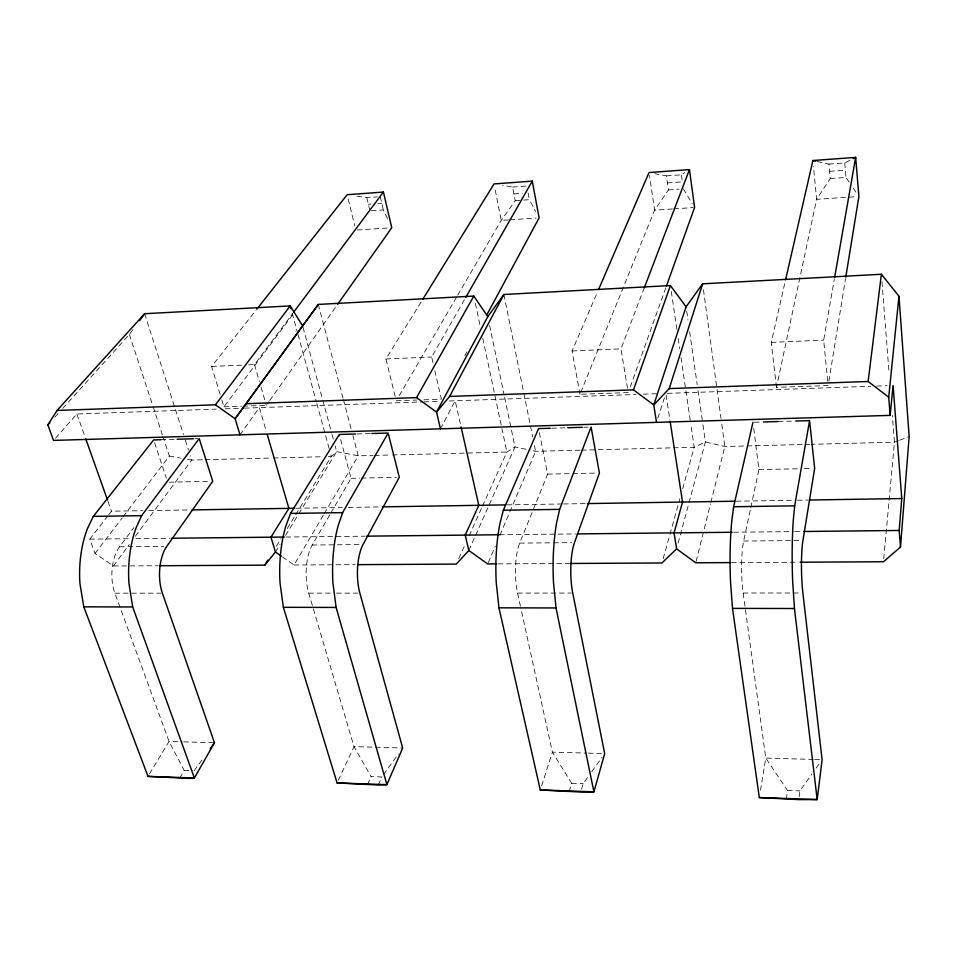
<?xml version="1.0" encoding="UTF-8"?>
<svg xmlns="http://www.w3.org/2000/svg" width="957" height="957" viewBox="0 0 957 957"><rect width="100%" height="100%" fill="white"/><g stroke="black" fill="none" stroke-linecap="round" stroke-linejoin="round"><path stroke-width="0.72" stroke-dasharray="4.79 3.59" d="M883.742 558.804L894.448 442.194L892.367 415.446M799.131 796.702L799.932 790.877L811.871 774.069M786.295 799.179L787.551 790.47L765.767 758.1L745.168 607.755M828.858 381.137L845.545 278.571M760.504 790.255L765.767 758.1L813.211 759.427M827.709 381.149L823.666 340.154L834.42 278.75M744.977 606.283L743.158 593.017A36.677 5.921 89.1 0 1 743.649 541.052L750.503 508.98M750.814 507.521L758.913 469.612L753.709 428.21M828.152 385.539L776.474 387.358L816.632 199.331L813.462 166.482M776.474 387.358L771.246 342.403L785.242 281.298M696.122 561.352L710.477 503.932M710.836 502.497L724.844 446.512L721.207 419.884M678.13 543.145L705.393 441.943L702.665 422.85M663.177 558.685L679.877 498.705M682.664 488.704L694.196 447.29L690.739 423.76M581.545 789.25L583.16 783.663L588.328 776.45M569.188 791.63L571.676 783.281L552.392 752.154L520.752 607.671M541.638 785.769L552.392 752.154L586.761 753.111M657.854 418.233L665.378 394.81M630.256 386.975L665.94 287.411M627.517 388.219L620.961 348.862L644.324 287.71M520.429 606.212L517.558 593.077A35.277 10.168 89.8 0 1 519.675 543.109L547.631 474.122L538.552 428.604M628.247 392.585L579.99 394.284L654.612 210.157L668.441 189.917L666.431 175.885L654.827 173.672M488.297 562.56L495.307 546.076M499.973 535.095L535.585 451.321L534.413 445.507M579.99 394.284L572.059 350.968L597.515 291.957M378.266 785.003L381.771 776.964L371.077 776.617L353.994 746.627L308.728 593.137A33.997 13.793 -89.4 0 1 312.221 545.012L330.153 514.232M367.524 784.62L371.077 776.617M468.81 550.49L514.998 446.955L504.411 396.282M458.738 558.709L465.449 543.851M469.097 535.753L481.909 507.401M482.519 506.05L506.899 452.051L514.998 446.955L530.094 450.149M338.335 780.242L353.994 746.627L402.67 747.979M440.447 428.832L455.161 400.78L460.748 425.47M464.755 355.825L466.884 351.877M433.007 362.811L431.667 356.997L464.958 298.799M179.713 778.101L184.187 770.397L169.054 741.472L114.864 593.184A32.801 16.879 -88.4 0 1 119.553 546.77L133.824 527.654M330.895 512.94L351.063 478.321L339.292 434.478M399.213 395.612L456.979 296.419M457.733 295.127L501.241 220.397L515.225 200.671L512.605 187.058L502.592 185.371M282.435 556.89L294.074 564.989L323.514 514.902M324.267 513.622L358.241 455.831L352.918 435.638M149.495 773.89L169.054 741.472L182.237 741.831M275.449 552.022L280.102 544.401M285.533 535.501L297.926 515.177M298.704 513.897L336.697 451.644L335.141 445.926M276.406 546.208L281.047 538.624M287.232 528.515L294.971 515.883M295.749 514.627L331.325 456.513L336.697 451.644L358.241 455.831L373.11 455.448M395.145 396.449L385.934 358.959L421.953 300.618M817.254 161.494L828.918 164.09L830.245 178.564L816.632 199.331L855.989 196.699M242.958 406.175L266.333 405.349L268.917 401.701M269.778 400.481L336.768 305.582M816.13 768.076L819.539 763.267M240.004 434.837L259.359 407.61L266.429 431.739M591.773 771.641L602.097 757.214M383.506 774.548L398.315 754.02M194.151 770.732L203.458 757.896M62.755 408.364L129.351 334.483L134.435 327.569M107.878 515.847L89.802 539.126L95.066 553.445L113.416 565.982L129.255 544.557M135.416 536.231L191.723 460.066L203.602 459.755M221.833 399.882L223.962 406.845L293.452 313.705M248.581 364.856L254.502 364.605L292.734 313.429M95.066 553.445L122.245 517.809M123.154 516.624L169.365 456.046L162.846 436.26M108.787 514.687L111.502 511.194L142.796 510.691M220.134 394.308L211.629 366.447L255.878 310.367M55.494 438.21L76.883 413.986L216.33 409.118M54.812 417.18L58.784 412.766M666.431 175.885L681.396 174.796L684.853 172.571M828.918 164.09L844.744 162.941L852.017 159.233M898.456 440.663L894.448 442.194L811.129 444.311M899.795 440.16L909.15 436.595M356.961 196.185L366.782 197.644L377.548 196.867M512.605 187.058L526.793 186.029M368.361 204.272L371.053 204.08M377.764 203.59L381.795 203.303M513.921 193.876L522.414 193.266M667.436 182.919L682.377 181.854L681.396 174.796M829.587 171.339L845.378 170.214M371.436 210.755L383.35 209.918L387.549 218.818M515.225 200.671L522.295 200.169M523.706 200.073L529.353 199.678L535.621 211.377M668.441 189.917L678.872 189.187M830.245 178.564L846 177.464L849.23 182.225M357.26 230.015L388.877 227.91M508.526 219.919L501.241 220.397L494.566 186.735M509.973 219.823L536.195 218.064M672.388 208.973L654.612 210.157L649.456 175.442M673.86 208.865L693.119 207.585M211.629 366.447L242.671 365.107M385.934 358.959L431.667 356.997M572.059 350.968L620.961 348.862M771.246 342.403L823.666 340.154M223.962 406.845L241.499 406.223M396.21 400.768L416.618 400.05M423.903 399.799L441.392 399.177L434.681 370.084M225.242 408.806L238.592 408.34M244.525 408.137L422.527 401.916M424.011 401.868L440.328 401.294M449.228 400.995L635.938 394.475M643.415 394.212L658.356 393.698M667.304 393.375L870.81 386.281M876.756 386.078L887.151 385.707M160.991 439.718L175.693 439.287M194.809 438.725L197.74 438.641M357.069 433.952L370.395 433.557M551.687 428.222L567.74 427.743M583.794 427.277L588.16 427.145M754.451 422.252L761.904 422.037M778.292 421.547L796.176 421.02M205.085 459.719L271.92 458.02M273.403 457.984L322.413 456.74M328.359 456.585L331.325 456.513L330.153 452.206M374.594 455.412L390.946 454.994M392.43 454.958L506.899 452.051L501.947 428.724M580.062 450.185L535.585 451.321L531.47 450.448M581.533 450.149L671.958 447.852M673.441 447.816L694.196 447.29L705.393 441.943L724.844 446.512L745.67 445.974M747.154 445.938L803.689 444.503M805.184 444.467L809.646 444.347M169.162 482.196L209.834 481.323M351.063 478.321L359.832 478.129M361.291 478.093L396.365 477.352M547.631 474.122L571.305 473.619M572.788 473.583L596.462 473.081M758.913 469.612L798.521 468.774M804.394 468.643L811.727 468.487M148.766 510.595L190.503 509.937M296.311 508.239L342.295 507.497M348.228 507.413L380.874 506.887M507.043 504.865L562.07 503.98M563.565 503.956L585.875 503.609M736.232 501.193L795.877 500.248M797.372 500.224L807.816 500.056M89.802 539.126L129.901 538.695M135.834 538.635L169.987 538.265M285.904 537.033L365.107 536.183M499.53 534.748L575.612 533.934M733.696 532.236L793.329 531.602M794.824 531.59L802.277 531.506M119.553 546.77L163.838 546.375M312.221 545.012L360.047 544.569M519.675 543.109L552.261 542.81M553.744 542.798L571.508 542.631M743.649 541.052L801.452 540.526M113.416 565.982L157.941 565.743M294.074 564.989L355.095 564.654M498.142 563.876L569.63 563.482M731.519 562.596L798.557 562.226M114.864 593.184L160.908 593.173M308.728 593.137L330.643 593.125M336.493 593.125L358.408 593.113M517.558 593.077L571.245 593.065M743.158 593.017L799.896 592.993M183.708 741.878L214.464 742.74M588.256 753.147L604.68 753.614M814.694 759.463L822.099 759.667M184.187 770.397L192.728 770.684M571.676 783.281L583.16 783.663M787.551 790.47L799.932 790.877M169.365 456.046L180.538 458.056M187.524 459.312L191.723 460.066L190.347 455.795M853.261 188.17L856.479 192.931M683.346 188.876L692.342 203.757M76.883 413.986L85.293 437.588M108.033 501.48L111.502 511.194M154.579 442.756L166.303 477.998M129.351 334.483L152.618 405.158M153.072 406.569L162.379 434.837M144.615 313.717L183.481 434.49M185.311 440.172L188.517 450.113M254.502 364.605L259.395 381.46M261.034 387.083L266.333 405.349M292.148 313.095L297.639 333.168M298.022 334.603L316.444 402.012M316.827 403.447L329.758 450.771M303.01 327.294L331.66 433.066M332.043 434.49L333.598 440.208M318.298 304.422L343.025 398.148M343.407 399.595L351.398 429.872M348.192 199.032L354.82 225.996M366.782 197.644L369.629 209.547M380.24 196.663L383.35 209.918M475.378 303.381L480.007 325.236M482.795 338.359L501.647 427.265M489.589 325.344L504.112 394.834M503.896 294.481L523.551 391.772M523.85 393.231L532.654 436.799M528.073 192.871L529.353 199.678M666.048 394.906L669.888 419.86M671.288 291.442L676.91 329.663M678.202 338.491L679.709 348.779M681.013 357.607L690.523 422.288M686.707 311.204L687.963 320.021M689.65 331.768L697.198 384.654M698.048 390.528L702.45 421.379M703.455 289.744L721.004 418.412M844.744 162.941L846 177.464M881.959 281.693L889.017 372.345"/><path stroke-width="1.44" d="M800.052 562.214L883.467 561.759L900.489 547.069L909.15 436.595L898.97 296.203L881.385 274.264L702.653 283.834L686.073 306.79L653.763 404.919L656.526 422.372M900.489 547.069L899.185 530.465L901.757 498.549L893.084 385.504L890.154 415.386L53.544 440.411L47.85 424.896L57.061 410.457L144.615 313.717L290.186 305.929L302.627 325.87L235.123 418.723L240.004 434.837M890.154 415.386L888.718 397.179L898.97 296.203M796.176 421.02L809.586 420.625L794.681 505.822L793.341 519.615A83.115 10.79 88.9 0 0 792.719 582.059L794.454 608.52L817.194 799.562L798.736 799.609L759.308 797.564L732.5 608.377L730.55 582.191A82.278 13.47 89.1 0 1 731.854 520.405L733.636 506.743L752.968 422.3M888.718 397.179L868.143 381.496L881.385 274.264M845.785 277.099L858.896 196.508L855.654 157.391L812.888 160.525L785.577 279.839M834.671 277.279L855.654 157.391L853.225 158.623M540.298 789.968L593.926 791.834L604.68 753.614L572.741 593.065A35.624 9.163 89.6 0 1 574.475 542.607L599.417 473.021L591.079 427.061L559.642 509.363L556.639 522.63A79.886 20.815 89.6 0 0 553.493 582.574L556.017 607.958L593.926 791.834L580.732 792.037L540.298 789.968L498.956 607.827L496.252 582.693A79.108 23.1 89.8 0 1 499.973 523.359L503.346 510.213L538.552 428.604L550.227 428.257M440.447 428.832L436.548 412.084L449.611 396.437L633.462 389.87L653.763 404.919L669.194 388.602L702.653 283.834M633.462 389.87L670.414 285.557L503.896 294.481L487.783 316.659L436.548 412.084L416.546 397.622L246.14 403.71L235.123 418.723L215.445 404.799L57.061 410.457M666.443 286.011L694.591 207.478L689.459 169.592L649.037 172.559L598.699 289.205M644.324 287.71L689.459 169.592M371.878 433.509L388.159 433.031L342.63 512.629L338.216 525.417A76.895 29.344 -89.6 0 0 332.94 583.04L336.122 607.444L386.891 784.656L378.266 785.003L337.079 782.934L283.38 607.312L280.054 583.148A76.189 31.282 -89.4 0 1 285.82 526.075L290.545 513.419L339.292 434.478L355.585 433.988M147.988 776.378L194.379 777.993L214.464 742.74L162.391 593.173A33.1 16.149 -88.7 0 1 166.793 546.339L212.741 481.263L199.212 438.593L141.636 515.656L136.038 527.989A74.144 36.605 -88.7 0 0 128.956 583.471L132.688 606.965L194.379 777.993L189.725 778.448L147.988 776.378L83.797 606.846L79.945 583.579A73.486 38.256 -88.4 0 1 87.446 528.599L93.319 516.385L153.634 439.933L160.991 439.718M449.611 396.437L503.896 294.481M486.706 315.092L539.114 217.873L532.283 181.124L494.015 183.935L422.743 299.35M416.546 397.622L473.823 296.084L487.783 316.659M465.7 297.507L532.283 181.124M159.424 565.731L264.802 565.156L267.9 560.096M337.63 304.362L391.748 227.718L383.41 192.058L347.14 194.714L256.799 309.207M210.229 748.565L214.464 742.74M246.14 403.71L318.298 304.422L473.823 296.084M302.627 325.87L318.298 304.422M139.519 320.643L144.615 313.717M293.62 312.245L383.41 192.058M215.445 404.799L290.186 305.929L290.976 308.788M264.802 565.156L275.449 552.022L270.963 537.188L288.894 508.358L267.266 434.574M47.85 424.896L49.836 422.695M461.071 426.918L478.787 505.32L465.222 535.107L468.81 550.49L456.298 564.104L358.074 564.642M670.115 421.319L682.544 502.054L674.063 532.882L676.599 548.84L661.981 562.979L571.126 563.47M669.194 388.602L868.143 381.496M177.165 439.251L193.338 438.773M567.74 427.743L582.335 427.312M763.399 421.989L778.292 421.547M191.998 509.914L294.828 508.263M382.357 506.863L505.559 504.889M587.359 503.585L734.737 501.217M809.299 500.033L901.757 498.549M93.319 516.385L141.636 515.656M290.545 513.419L342.63 512.629M503.346 510.213L559.642 509.363M733.636 506.743L794.681 505.822M171.47 538.253L284.408 537.044M366.603 536.159L499.53 534.748M577.107 533.91L732.213 532.259M803.772 531.494L899.185 530.465M496.647 563.876L487.711 563.936L468.81 550.49M730.035 562.596L695.763 562.788L676.599 548.84M83.797 606.846L132.688 606.965M283.38 607.312L336.122 607.444M498.956 607.827L556.017 607.958M732.5 608.377L794.454 608.52M337.079 782.934L386.891 784.656L402.67 747.979L359.868 593.113A34.308 12.931 -89.6 0 1 363.038 544.545L399.284 477.292L388.518 434.466M759.308 797.564L817.194 799.562L822.099 759.667L802.887 592.993A37.048 4.749 88.9 0 1 802.935 540.514L814.658 468.428L809.742 422.073M812.888 160.525L815.795 161.171M275.449 552.022L281.274 556.077M670.414 285.557L686.073 306.79M85.783 438.976L107.543 500.08"/></g></svg>
